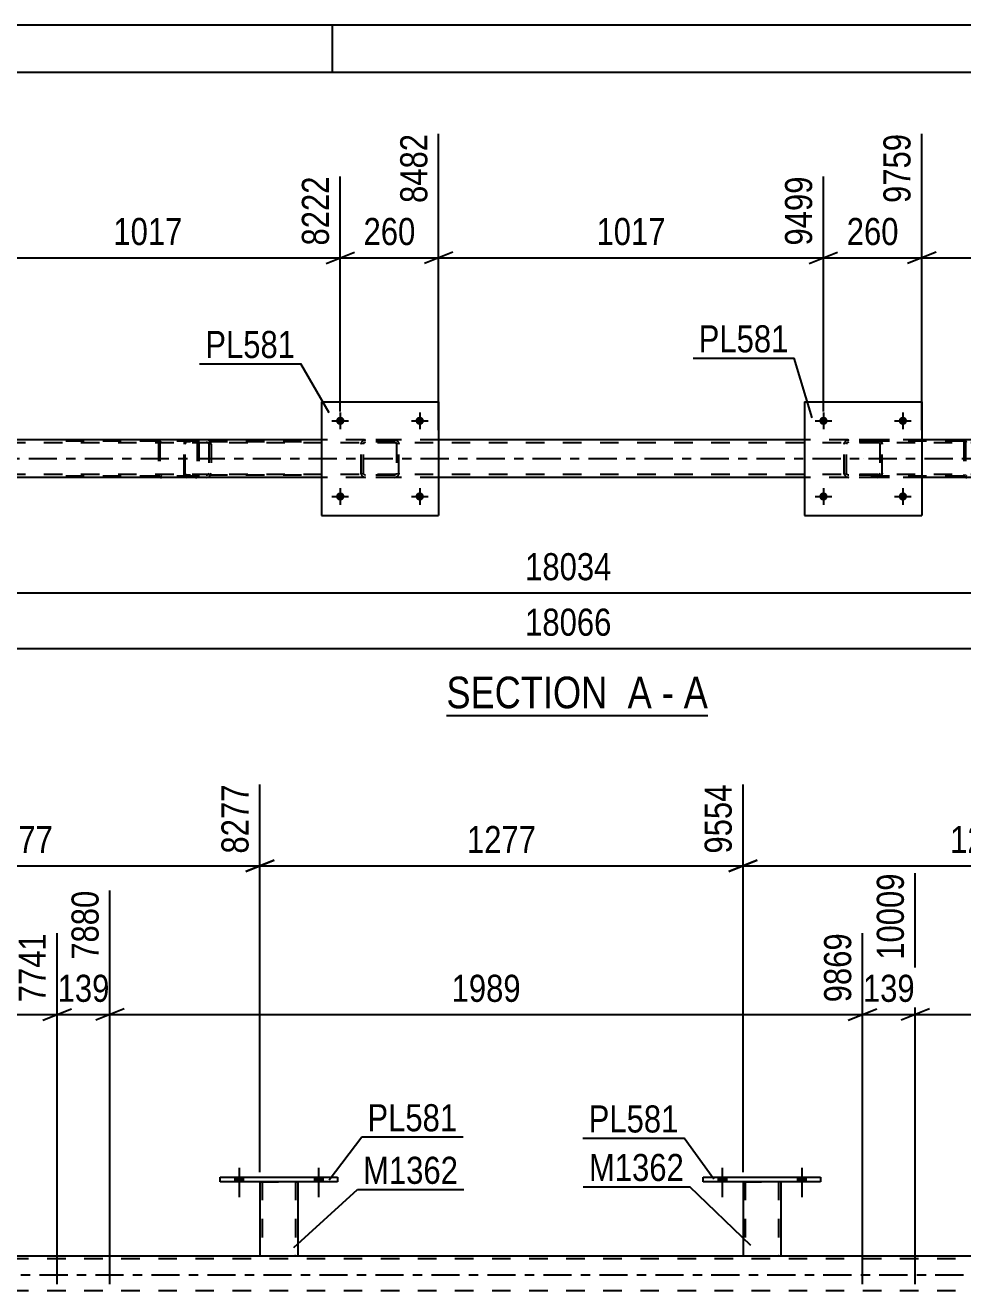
# Model space of a CAD drawing. Header units: millimetres. Extents: x 0 to 841, y 0 to 594.
# Drawn here: x 388.5 to 487.6, y 460.2 to 594 of the extents above; entities that cross this region are included whole.
import ezdxf

# ---------------------------------------------------------------- set-up
doc = ezdxf.new("R2010")
doc.units = ezdxf.units.MM
doc.linetypes.add('DXK_LINE_DOT2', pattern=[3.9198, 1.9599, -1.9599])
doc.linetypes.add('DXK_LINE_DOT3', pattern=[5.9187, 2.979, -0.9799, 0.9799, -0.9799])
doc.styles.add('Arial Narrow', font='ARIALN.TTF', dxfattribs={"height": 0.2})

# ---------------------------------------------------------------- blocks, each defined once
blk = doc.blocks.new('Unknown-318885327-1133')
at = {"color": 5, "linetype": 'Continuous'}
for p, q in [((841, 594), (0, 594)), ((421, 589), (421, 594)), ((836, 589), (5, 589))]:
    blk.add_line(p, q, dxfattribs=at)
blk = doc.blocks.new('Unknown-318885327-11 - 2884')
at = {"color": 6, "linetype": 'Continuous'}
blk.add_line((433.04, 521.02), (460.69, 521.02), dxfattribs=at)
at = {"color": 0, "linetype": 'Continuous'}
for points in [[(451.15, 521.77), (451.15, 525.27), (433.04, 525.27), (433.04, 521.77)], [(454.76, 521.77), (454.76, 525.27), (452.2, 525.27), (452.2, 521.77)], [(457.08, 521.77), (457.08, 525.27), (455.81, 525.27), (455.81, 521.77)], [(460.69, 521.77), (460.69, 525.27), (458.13, 525.27), (458.13, 521.77)]]:
    blk.add_wipeout(points, dxfattribs=at)
at = {"color": 7, "linetype": 'Continuous', "style": 'Arial Narrow'}
for s, p in [('SECTION ', (433.04, 521.77)), ('A', (452.2, 521.77)), ('A', (458.13, 521.77)), ('-', (455.81, 521.77))]:
    blk.add_text(s, height=3.34, dxfattribs=at).set_placement(p)
blk = doc.blocks.new('Bolt-318885327-2892 - 2884')
at = {"linetype": 'Continuous'}
for points in [[(422.26, 544.17, -1), (421.38, 544.17, -1)], [(430.66, 544.17, -1), (429.78, 544.17, -1)]]:
    blk.add_hatch(color=1, dxfattribs=at).paths.add_polyline_path(points)
at = {"color": 1, "linetype": 'Continuous'}
for p, q in [((421.82, 545.05), (421.82, 543.29)), ((430.22, 545.05), (430.22, 543.29)), ((420.94, 544.17), (422.7, 544.17)), ((429.34, 544.17), (431.1, 544.17))]:
    blk.add_line(p, q, dxfattribs=at)
blk = doc.blocks.new('Bolt-318885327-2893 - 2884')
at = {"linetype": 'Continuous'}
for points in [[(422.26, 552.17, -1), (421.38, 552.17, -1)], [(430.66, 552.17, -1), (429.78, 552.17, -1)]]:
    blk.add_hatch(color=1, dxfattribs=at).paths.add_polyline_path(points)
at = {"color": 1, "linetype": 'Continuous'}
for p, q in [((421.82, 553.05), (421.82, 551.29)), ((430.22, 553.05), (430.22, 551.29)), ((420.94, 552.17), (422.7, 552.17)), ((429.34, 552.17), (431.1, 552.17))]:
    blk.add_line(p, q, dxfattribs=at)
blk = doc.blocks.new('Bolt-318885327-2894 - 2884')
at = {"linetype": 'Continuous'}
for points in [[(473.34, 544.17, -1), (472.46, 544.17, -1)], [(481.74, 544.17, -1), (480.86, 544.17, -1)]]:
    blk.add_hatch(color=1, dxfattribs=at).paths.add_polyline_path(points)
at = {"color": 1, "linetype": 'Continuous'}
for p, q in [((472.9, 545.05), (472.9, 543.29)), ((481.3, 545.05), (481.3, 543.29)), ((472.02, 544.17), (473.78, 544.17)), ((480.42, 544.17), (482.18, 544.17))]:
    blk.add_line(p, q, dxfattribs=at)
blk = doc.blocks.new('Bolt-318885327-2895 - 2884')
at = {"linetype": 'Continuous'}
for points in [[(473.34, 552.17, -1), (472.46, 552.17, -1)], [(481.74, 552.17, -1), (480.86, 552.17, -1)]]:
    blk.add_hatch(color=1, dxfattribs=at).paths.add_polyline_path(points)
at = {"color": 1, "linetype": 'Continuous'}
for p, q in [((472.9, 553.05), (472.9, 551.29)), ((481.3, 553.05), (481.3, 551.29)), ((472.02, 552.17), (473.78, 552.17)), ((480.42, 552.17), (482.18, 552.17))]:
    blk.add_line(p, q, dxfattribs=at)
blk = doc.blocks.new('Part-318885327-2921 - 2884')
at = {"color": 7, "linetype": 'DXK_LINE_DOT2'}
for p, q in [((424.32, 550.13), (424.5, 550.17)), ((424.5, 550.17), (424.32, 550.13)), ((427.54, 550.17), (424.5, 550.17)), ((427.54, 550.17), (427.73, 550.13)), ((427.73, 550.13), (427.54, 550.17)), ((424.02, 549.69), (424.06, 549.87)), ((424.06, 549.87), (424.02, 549.69)), ((424.02, 546.65), (424.02, 549.69)), ((424.26, 549.69), (424.28, 549.78)), ((424.26, 546.65), (424.26, 549.69)), ((424.28, 549.78), (424.33, 549.86)), ((424.33, 549.86), (424.41, 549.91)), ((424.41, 549.91), (424.5, 549.93)), ((427.54, 549.93), (424.5, 549.93)), ((427.54, 549.93), (427.63, 549.91)), ((427.63, 549.91), (427.71, 549.86)), ((427.71, 549.86), (427.76, 549.78)), ((427.76, 549.78), (427.78, 549.69)), ((427.78, 549.69), (427.78, 546.65)), ((427.99, 549.87), (428.02, 549.69)), ((428.02, 549.69), (427.99, 549.87)), ((428.02, 546.65), (428.02, 549.69)), ((424.06, 546.46), (424.02, 546.65)), ((424.02, 546.65), (424.06, 546.46)), ((424.28, 546.55), (424.26, 546.65)), ((424.33, 546.48), (424.28, 546.55)), ((424.5, 546.17), (424.32, 546.2)), ((424.32, 546.2), (424.5, 546.17)), ((424.41, 546.42), (424.33, 546.48)), ((424.5, 546.41), (424.41, 546.42)), ((427.54, 546.41), (424.5, 546.41)), ((427.54, 546.17), (424.5, 546.17)), ((427.63, 546.42), (427.54, 546.41)), ((427.73, 546.2), (427.54, 546.17)), ((427.54, 546.17), (427.73, 546.2)), ((427.71, 546.48), (427.63, 546.42)), ((427.76, 546.55), (427.71, 546.48)), ((427.78, 546.65), (427.76, 546.55)), ((428.02, 546.65), (427.99, 546.46)), ((427.99, 546.46), (428.02, 546.65))]:
    blk.add_line(p, q, dxfattribs=at)
at = {"color": 7, "linetype": 'DXK_LINE_DOT3'}
blk.add_line((426.02, 548.17), (426.02, 548.17), dxfattribs=at)
at = {"color": 7, "linetype": 'DXK_LINE_DOT2'}
for centre, start, end in [((424.5, 549.69), 112.5, 157.5), ((424.5, 549.69), 112.5, 157.5), ((427.54, 549.69), 22.5, 67.5), ((427.54, 549.69), 22.5, 67.5), ((424.5, 546.65), 202.5, 247.5), ((424.5, 546.65), 202.5, 247.5), ((427.54, 546.65), 292.5, 337.5), ((427.54, 546.65), 292.5, 337.5)]:
    blk.add_arc(centre, 0.48, start, end, dxfattribs=at)
blk = doc.blocks.new('Part-318885327-2926 - 2884')
at = {"color": 2, "linetype": 'Continuous'}
for p, q in [((419.82, 554.17), (419.82, 542.17)), ((419.82, 554.17), (432.22, 554.17)), ((432.22, 554.17), (432.22, 542.17)), ((419.82, 542.17), (432.22, 542.17))]:
    blk.add_line(p, q, dxfattribs=at)
blk = doc.blocks.new('Part-318885327-2927 - 2884')
at = {"color": 7, "linetype": 'DXK_LINE_DOT2'}
for p, q in [((475.4, 550.13), (475.58, 550.17)), ((475.58, 550.17), (475.4, 550.13)), ((478.62, 550.17), (475.58, 550.17)), ((478.62, 550.17), (478.81, 550.13)), ((478.81, 550.13), (478.62, 550.17)), ((475.1, 549.69), (475.14, 549.87)), ((475.14, 549.87), (475.1, 549.69)), ((475.1, 546.65), (475.1, 549.69)), ((475.34, 549.69), (475.36, 549.78)), ((475.34, 546.65), (475.34, 549.69)), ((475.36, 549.78), (475.41, 549.86)), ((475.41, 549.86), (475.49, 549.91)), ((475.49, 549.91), (475.58, 549.93)), ((478.62, 549.93), (475.58, 549.93)), ((478.62, 549.93), (478.71, 549.91)), ((478.71, 549.91), (478.79, 549.86)), ((478.79, 549.86), (478.84, 549.78)), ((478.84, 549.78), (478.86, 549.69)), ((478.86, 549.69), (478.86, 546.65)), ((479.07, 549.87), (479.1, 549.69)), ((479.1, 549.69), (479.07, 549.87)), ((479.1, 546.65), (479.1, 549.69)), ((475.14, 546.46), (475.1, 546.65)), ((475.1, 546.65), (475.14, 546.46)), ((475.36, 546.55), (475.34, 546.65)), ((475.41, 546.48), (475.36, 546.55)), ((475.58, 546.17), (475.4, 546.2)), ((475.4, 546.2), (475.58, 546.17)), ((475.49, 546.42), (475.41, 546.48)), ((475.58, 546.41), (475.49, 546.42)), ((478.62, 546.41), (475.58, 546.41)), ((478.62, 546.17), (475.58, 546.17)), ((478.71, 546.42), (478.62, 546.41)), ((478.81, 546.2), (478.62, 546.17)), ((478.62, 546.17), (478.81, 546.2)), ((478.79, 546.48), (478.71, 546.42)), ((478.84, 546.55), (478.79, 546.48)), ((478.86, 546.65), (478.84, 546.55)), ((479.1, 546.65), (479.07, 546.46)), ((479.07, 546.46), (479.1, 546.65))]:
    blk.add_line(p, q, dxfattribs=at)
at = {"color": 7, "linetype": 'DXK_LINE_DOT3'}
blk.add_line((477.1, 548.17), (477.1, 548.17), dxfattribs=at)
at = {"color": 7, "linetype": 'DXK_LINE_DOT2'}
for centre, start, end in [((475.58, 549.69), 112.5, 157.5), ((475.58, 549.69), 112.5, 157.5), ((478.62, 549.69), 22.5, 67.5), ((478.62, 549.69), 22.5, 67.5), ((475.58, 546.65), 202.5, 247.5), ((475.58, 546.65), 202.5, 247.5), ((478.62, 546.65), 292.5, 337.5), ((478.62, 546.65), 292.5, 337.5)]:
    blk.add_arc(centre, 0.48, start, end, dxfattribs=at)
blk = doc.blocks.new('Part-318885327-2932 - 2884')
at = {"color": 2, "linetype": 'Continuous'}
for p, q in [((470.9, 554.17), (470.9, 542.17)), ((470.9, 554.17), (483.3, 554.17)), ((483.3, 554.17), (483.3, 542.17)), ((470.9, 542.17), (483.3, 542.17))]:
    blk.add_line(p, q, dxfattribs=at)
blk = doc.blocks.new('Part-318885327-3006 - 2884')
at = {"color": 7, "linetype": 'DXK_LINE_DOT2'}
for p, q in [((406.51, 550.17), (391.18, 550.17)), ((402.93, 550.17), (402.8, 550.14)), ((406.64, 550.14), (406.51, 550.17)), ((406.51, 550.01), (391.18, 550.01)), ((402.62, 549.97), (402.59, 549.85)), ((402.59, 549.85), (402.59, 546.49)), ((402.76, 549.85), (402.78, 549.91)), ((402.76, 549.85), (402.76, 546.49)), ((402.78, 549.91), (402.81, 549.96)), ((402.81, 549.96), (402.87, 549.99)), ((402.87, 549.99), (402.93, 550.01)), ((406.51, 550.01), (406.57, 549.99)), ((406.57, 549.99), (406.6, 549.98)), ((406.6, 549.98), (406.63, 549.96)), ((406.63, 549.96), (406.67, 549.91)), ((406.67, 549.91), (406.68, 549.85)), ((406.68, 549.85), (406.68, 546.49)), ((406.85, 549.85), (406.82, 549.97)), ((406.85, 549.85), (406.85, 546.49)), ((406.51, 546.33), (391.18, 546.33)), ((406.51, 546.17), (391.18, 546.17)), ((402.59, 546.49), (402.62, 546.36)), ((402.78, 546.43), (402.76, 546.49)), ((402.81, 546.37), (402.78, 546.43)), ((402.8, 546.19), (402.93, 546.17)), ((402.81, 546.37), (402.84, 546.35)), ((402.84, 546.35), (402.87, 546.34)), ((402.87, 546.34), (402.93, 546.33)), ((406.57, 546.34), (406.51, 546.33)), ((406.51, 546.17), (406.64, 546.19)), ((406.63, 546.37), (406.57, 546.34)), ((406.67, 546.43), (406.63, 546.37)), ((406.68, 546.49), (406.67, 546.43)), ((406.82, 546.36), (406.85, 546.49))]:
    blk.add_line(p, q, dxfattribs=at)
for centre, start, end in [((402.92, 549.83), 110.7583, 155.68), ((406.52, 549.83), 24.32, 69.2417), ((402.92, 546.5), 204.32, 249.2417), ((406.52, 546.5), 290.7583, 335.68)]:
    blk.add_arc(centre, 0.331, start, end, dxfattribs=at)
blk = doc.blocks.new('Part-318885327-3007 - 2884')
at = {"color": 7, "linetype": 'DXK_LINE_DOT2'}
for p, q in [((491.64, 550.17), (476.31, 550.17)), ((488.07, 550.17), (487.94, 550.14)), ((491.77, 550.14), (491.64, 550.17)), ((491.64, 550.01), (476.31, 550.01)), ((487.75, 549.97), (487.73, 549.85)), ((487.73, 549.85), (487.73, 546.49)), ((487.9, 549.85), (487.91, 549.91)), ((487.9, 549.85), (487.9, 546.49)), ((487.91, 549.91), (487.95, 549.96)), ((487.95, 549.96), (488, 549.99)), ((488, 549.99), (488.07, 550.01)), ((491.64, 550.01), (491.71, 549.99)), ((491.71, 549.99), (491.73, 549.98)), ((491.73, 549.98), (491.76, 549.96)), ((491.76, 549.96), (491.8, 549.91)), ((491.8, 549.91), (491.81, 549.85)), ((491.81, 549.85), (491.81, 546.49)), ((491.98, 549.85), (491.96, 549.97)), ((491.98, 549.85), (491.98, 546.49)), ((491.64, 546.33), (476.31, 546.33)), ((491.64, 546.17), (476.31, 546.17)), ((487.73, 546.49), (487.75, 546.36)), ((487.91, 546.43), (487.9, 546.49)), ((487.95, 546.37), (487.91, 546.43)), ((487.94, 546.19), (488.07, 546.17)), ((487.95, 546.37), (487.98, 546.35)), ((487.98, 546.35), (488, 546.34)), ((488, 546.34), (488.07, 546.33)), ((491.71, 546.34), (491.64, 546.33)), ((491.64, 546.17), (491.77, 546.19)), ((491.76, 546.37), (491.71, 546.34)), ((491.8, 546.43), (491.76, 546.37)), ((491.81, 546.49), (491.8, 546.43)), ((491.96, 546.36), (491.98, 546.49))]:
    blk.add_line(p, q, dxfattribs=at)
for centre, start, end in [((488.05, 549.83), 110.7583, 155.68), ((491.66, 549.83), 24.32, 69.2417), ((488.05, 546.5), 204.32, 249.2417), ((491.66, 546.5), 290.7583, 335.68)]:
    blk.add_arc(centre, 0.331, start, end, dxfattribs=at)
blk = doc.blocks.new('Part-318885327-3046 - 2884')
at = {"color": 7, "linetype": 'DXK_LINE_DOT2'}
for p, q in [((405.47, 550.13), (405.38, 550.03)), ((405.57, 550.17), (405.47, 550.13)), ((417.73, 550.17), (405.57, 550.17)), ((406.85, 549.93), (406.85, 550.17)), ((407.86, 550.13), (407.66, 550.17)), ((405.32, 549.87), (405.3, 549.69)), ((405.3, 546.65), (405.3, 549.69)), ((405.38, 550.03), (405.32, 549.87)), ((405.44, 549.69), (405.45, 549.78)), ((405.44, 546.65), (405.44, 549.69)), ((405.45, 549.78), (405.48, 549.86)), ((405.48, 549.86), (405.52, 549.91)), ((405.52, 549.91), (405.57, 549.93)), ((417.73, 549.93), (405.57, 549.93)), ((407.66, 549.93), (407.76, 549.91)), ((407.76, 549.91), (407.84, 549.86)), ((407.84, 549.86), (407.9, 549.78)), ((407.9, 549.78), (407.92, 549.69)), ((407.92, 549.69), (407.92, 546.65)), ((408.15, 549.77), (408.13, 549.87)), ((408.17, 549.69), (408.15, 549.77)), ((408.17, 549.69), (408.17, 546.65)), ((405.32, 546.46), (405.3, 546.65)), ((405.37, 546.34), (405.32, 546.46)), ((405.38, 546.31), (405.37, 546.34)), ((405.38, 546.31), (405.47, 546.2)), ((405.45, 546.55), (405.44, 546.65)), ((405.48, 546.48), (405.45, 546.55)), ((405.47, 546.2), (405.57, 546.17)), ((405.52, 546.42), (405.48, 546.48)), ((405.57, 546.41), (405.52, 546.42)), ((417.73, 546.41), (405.57, 546.41)), ((417.73, 546.17), (405.57, 546.17)), ((406.85, 546.17), (406.85, 546.41)), ((407.76, 546.42), (407.66, 546.41)), ((407.66, 546.17), (407.86, 546.2)), ((407.84, 546.48), (407.76, 546.42)), ((407.9, 546.55), (407.84, 546.48)), ((407.92, 546.65), (407.9, 546.55)), ((408.13, 546.46), (408.15, 546.56)), ((408.15, 546.56), (408.17, 546.65))]:
    blk.add_line(p, q, dxfattribs=at)
for centre, start, end in [((407.68, 549.67), 23.8494, 68.8059), ((407.68, 546.66), 291.1941, 336.1506)]:
    blk.add_arc(centre, 0.492, start, end, dxfattribs=at)
blk = doc.blocks.new('Part-318885327-3094 - 2884')
at = {"color": 2, "linetype": 'Continuous'}
for p, q in [((419.82, 550.17), (381.14, 550.17)), ((470.9, 550.17), (432.22, 550.17)), ((521.98, 550.17), (483.3, 550.17)), ((419.82, 546.17), (381.14, 546.17)), ((470.9, 546.17), (432.22, 546.17)), ((521.98, 546.17), (483.3, 546.17))]:
    blk.add_line(p, q, dxfattribs=at)
at = {"color": 7, "linetype": 'DXK_LINE_DOT2'}
for p, q in [((432.22, 550.17), (419.82, 550.17)), ((483.3, 550.17), (470.9, 550.17)), ((756.99, 549.85), (92.95, 549.85)), ((756.99, 546.49), (92.95, 546.49)), ((432.22, 546.17), (419.82, 546.17)), ((483.3, 546.17), (470.9, 546.17))]:
    blk.add_line(p, q, dxfattribs=at)
at = {"color": 7, "linetype": 'DXK_LINE_DOT3'}
blk.add_line((92.95, 548.17), (756.99, 548.17), dxfattribs=at)
blk = doc.blocks.new('Part-318885327-3912 - 3886')
at = {"color": 2, "linetype": 'Continuous'}
blk.add_line((82.25, 463.85), (788.69, 463.85), dxfattribs=at)
at = {"color": 7, "linetype": 'DXK_LINE_DOT2'}
for p, q in [((788.69, 463.53), (82.25, 463.53)), ((788.69, 460.17), (82.25, 460.17))]:
    blk.add_line(p, q, dxfattribs=at)
at = {"color": 7, "linetype": 'DXK_LINE_DOT3'}
blk.add_line((82.25, 461.85), (788.69, 461.85), dxfattribs=at)
blk = doc.blocks.new('Bolt-318885327-4124 - 3886')
at = {"linetype": 'Continuous'}
for points in [[(410.68, 471.69), (411.56, 471.69), (411.56, 472.17), (410.68, 472.17)], [(419.08, 471.69), (419.96, 471.69), (419.96, 472.17), (419.08, 472.17)]]:
    blk.add_hatch(color=1, dxfattribs=at).paths.add_polyline_path(points)
at = {"color": 1, "linetype": 'Continuous'}
for p, q in [((411.12, 473.17), (411.12, 470.05)), ((419.52, 473.17), (419.52, 470.05)), ((410.68, 472.17), (410.68, 471.69)), ((411.56, 472.17), (411.56, 471.69)), ((419.08, 472.17), (419.08, 471.69)), ((419.96, 472.17), (419.96, 471.69))]:
    blk.add_line(p, q, dxfattribs=at)
blk = doc.blocks.new('Part-318885327-4180 - 3886')
at = {"color": 2, "linetype": 'Continuous'}
for p, q in [((460.2, 472.17), (472.6, 472.17)), ((460.2, 471.69), (460.2, 472.17)), ((472.6, 471.69), (460.2, 471.69)), ((472.6, 472.17), (472.6, 471.69))]:
    blk.add_line(p, q, dxfattribs=at)
blk = doc.blocks.new('Part-318885327-4185 - 3886')
at = {"color": 2, "linetype": 'Continuous'}
for p, q in [((464.4, 471.69), (464.4, 463.85)), ((468.4, 471.69), (468.4, 463.85)), ((464.4, 463.85), (468.4, 463.85))]:
    blk.add_line(p, q, dxfattribs=at)
at = {"color": 7, "linetype": 'DXK_LINE_DOT2'}
for p, q in [((464.4, 471.69), (468.4, 471.69)), ((464.4, 471.69), (464.4, 471.69)), ((464.4, 471.69), (464.4, 471.69)), ((464.64, 471.69), (464.64, 463.85)), ((468.16, 471.69), (468.16, 463.85)), ((468.4, 471.69), (468.4, 471.69)), ((468.4, 471.69), (468.4, 471.69)), ((468.14, 463.85), (468.11, 463.85)), ((468.11, 463.85), (468.14, 463.85)), ((468.16, 463.85), (468.14, 463.85)), ((468.14, 463.85), (468.16, 463.85))]:
    blk.add_line(p, q, dxfattribs=at)
blk = doc.blocks.new('Bolt-318885327-4187 - 3886')
at = {"linetype": 'Continuous'}
for points in [[(410.68, 471.69), (411.56, 471.69), (411.56, 472.17), (410.68, 472.17)], [(419.08, 471.69), (419.96, 471.69), (419.96, 472.17), (419.08, 472.17)]]:
    blk.add_hatch(color=1, dxfattribs=at).paths.add_polyline_path(points)
at = {"color": 1, "linetype": 'Continuous'}
for p, q in [((411.12, 473.17), (411.12, 470.05)), ((419.52, 473.17), (419.52, 470.05)), ((410.68, 472.17), (410.68, 471.69)), ((411.56, 472.17), (411.56, 471.69)), ((419.08, 472.17), (419.08, 471.69)), ((419.96, 472.17), (419.96, 471.69))]:
    blk.add_line(p, q, dxfattribs=at)
blk = doc.blocks.new('Part-318885327-4299 - 3886')
at = {"color": 2, "linetype": 'Continuous'}
for p, q in [((413.32, 471.69), (413.32, 463.85)), ((417.32, 471.69), (417.32, 463.85)), ((413.32, 463.85), (417.32, 463.85))]:
    blk.add_line(p, q, dxfattribs=at)
at = {"color": 7, "linetype": 'DXK_LINE_DOT2'}
for p, q in [((413.32, 471.69), (417.32, 471.69)), ((413.32, 471.69), (413.32, 471.69)), ((413.32, 471.69), (413.32, 471.69)), ((413.56, 471.69), (413.56, 463.85)), ((417.08, 471.69), (417.08, 463.85)), ((417.32, 471.69), (417.32, 471.69)), ((417.32, 471.69), (417.32, 471.69)), ((417.06, 463.85), (417.03, 463.85)), ((417.03, 463.85), (417.06, 463.85)), ((417.08, 463.85), (417.06, 463.85)), ((417.06, 463.85), (417.08, 463.85))]:
    blk.add_line(p, q, dxfattribs=at)
blk = doc.blocks.new('Bolt-318885327-4312 - 3886')
at = {"linetype": 'Continuous'}
for points in [[(461.76, 471.69), (462.64, 471.69), (462.64, 472.17), (461.76, 472.17)], [(470.16, 471.69), (471.04, 471.69), (471.04, 472.17), (470.16, 472.17)]]:
    blk.add_hatch(color=1, dxfattribs=at).paths.add_polyline_path(points)
at = {"color": 1, "linetype": 'Continuous'}
for p, q in [((462.2, 473.17), (462.2, 470.05)), ((470.6, 473.17), (470.6, 470.05)), ((461.76, 472.17), (461.76, 471.69)), ((462.64, 472.17), (462.64, 471.69)), ((470.16, 472.17), (470.16, 471.69)), ((471.04, 472.17), (471.04, 471.69))]:
    blk.add_line(p, q, dxfattribs=at)
blk = doc.blocks.new('Bolt-318885327-4313 - 3886')
at = {"linetype": 'Continuous'}
for points in [[(461.76, 471.69), (462.64, 471.69), (462.64, 472.17), (461.76, 472.17)], [(470.16, 471.69), (471.04, 471.69), (471.04, 472.17), (470.16, 472.17)]]:
    blk.add_hatch(color=1, dxfattribs=at).paths.add_polyline_path(points)
at = {"color": 1, "linetype": 'Continuous'}
for p, q in [((462.2, 473.17), (462.2, 470.05)), ((470.6, 473.17), (470.6, 470.05)), ((461.76, 472.17), (461.76, 471.69)), ((462.64, 472.17), (462.64, 471.69)), ((470.16, 472.17), (470.16, 471.69)), ((471.04, 472.17), (471.04, 471.69))]:
    blk.add_line(p, q, dxfattribs=at)
blk = doc.blocks.new('Part-318885327-4320 - 3886')
at = {"color": 2, "linetype": 'Continuous'}
for p, q in [((409.12, 472.17), (421.52, 472.17)), ((409.12, 471.69), (409.12, 472.17)), ((421.52, 471.69), (409.12, 471.69)), ((421.52, 472.17), (421.52, 471.69))]:
    blk.add_line(p, q, dxfattribs=at)
blk = doc.blocks.new('StraightDimension-318885327-8474 - 2884')
at = {"color": 7, "linetype": 'Continuous'}
for p, q in [((381.14, 551.17), (381.14, 582.52)), ((421.82, 553.17), (421.82, 578.02)), ((382.64, 570.01), (379.64, 568.81)), ((381.14, 569.41), (421.82, 569.41)), ((420.32, 568.81), (423.32, 570.01))]:
    blk.add_line(p, q, dxfattribs=at)
at = {"color": 0}
blk.add_wipeout([(405.74, 570.16), (405.74, 574.36), (397.23, 574.36), (397.23, 570.16)], dxfattribs=at)
at = {"color": 3, "style": 'Arial Narrow'}
blk.add_text('1017', height=2.863, dxfattribs=at).set_placement((397.83, 570.76))
at = {"color": 0, "linetype": 'Continuous'}
blk.add_wipeout([(421.22, 578.62), (417.02, 578.62), (417.02, 570.11), (421.22, 570.11)], dxfattribs=at)
at = {"color": 3, "linetype": 'Continuous', "style": 'Arial Narrow'}
blk.add_text('8222', height=2.863, rotation=90.0002, dxfattribs=at).set_placement((420.62, 570.71))
blk = doc.blocks.new('StraightDimension-318885327-3131 - 2884')
at = {"color": 7, "linetype": 'Continuous'}
blk.add_line((92.31, 528.09), (799.55, 528.09), dxfattribs=at)
at = {"color": 0}
blk.add_wipeout([(451.1, 528.84), (451.1, 533.04), (440.76, 533.04), (440.76, 528.84)], dxfattribs=at)
at = {"color": 3, "style": 'Arial Narrow'}
blk.add_text('18066', height=2.863, dxfattribs=at).set_placement((441.36, 529.44))
blk = doc.blocks.new('StraightDimension-318885327-3715 - 2884')
at = {"color": 7, "linetype": 'Continuous'}
blk.add_line((92.95, 533.96), (798.91, 533.96), dxfattribs=at)
at = {"color": 0}
blk.add_wipeout([(451.1, 534.71), (451.1, 538.91), (440.76, 538.91), (440.76, 534.71)], dxfattribs=at)
at = {"color": 3, "style": 'Arial Narrow'}
blk.add_text('18034', height=2.863, dxfattribs=at).set_placement((441.36, 535.31))
blk = doc.blocks.new('StraightDimension-318885327-8470 - 2884')
at = {"color": 7, "linetype": 'Continuous'}
for p, q in [((483.3, 551.17), (483.3, 582.52)), ((523.98, 553.17), (523.98, 579.85)), ((484.8, 570.01), (481.8, 568.81)), ((483.3, 569.41), (523.98, 569.41)), ((522.48, 568.81), (525.48, 570.01))]:
    blk.add_line(p, q, dxfattribs=at)
at = {"color": 0}
blk.add_wipeout([(507.9, 570.16), (507.9, 574.36), (499.39, 574.36), (499.39, 570.16)], dxfattribs=at)
at = {"color": 3, "style": 'Arial Narrow'}
blk.add_text('1017', height=2.863, dxfattribs=at).set_placement((499.99, 570.76))
at = {"color": 0, "linetype": 'Continuous'}
blk.add_wipeout([(523.38, 580.45), (519.18, 580.45), (519.18, 570.11), (523.38, 570.11)], dxfattribs=at)
at = {"color": 3, "linetype": 'Continuous', "style": 'Arial Narrow'}
blk.add_text('10776', height=2.863, rotation=90.0002, dxfattribs=at).set_placement((522.78, 570.71))
blk = doc.blocks.new('StraightDimension-318885327-8471 - 2884')
at = {"color": 7, "linetype": 'Continuous'}
for p, q in [((483.3, 551.17), (483.3, 582.52)), ((472.9, 553.17), (472.9, 578.02)), ((471.4, 568.81), (474.4, 570.01)), ((472.9, 569.41), (483.3, 569.41)), ((484.8, 570.01), (481.8, 568.81))]:
    blk.add_line(p, q, dxfattribs=at)
at = {"color": 0}
blk.add_wipeout([(481.44, 570.16), (481.44, 574.36), (474.76, 574.36), (474.76, 570.16)], dxfattribs=at)
at = {"color": 3, "style": 'Arial Narrow'}
blk.add_text('260', height=2.863, dxfattribs=at).set_placement((475.36, 570.76))
at = {"color": 0, "linetype": 'Continuous'}
blk.add_wipeout([(482.7, 583.12), (478.5, 583.12), (478.5, 574.61), (482.7, 574.61)], dxfattribs=at)
at = {"color": 3, "linetype": 'Continuous', "style": 'Arial Narrow'}
blk.add_text('9759', height=2.863, rotation=90.0002, dxfattribs=at).set_placement((482.1, 575.21))
blk = doc.blocks.new('StraightDimension-318885327-8472 - 2884')
at = {"color": 7, "linetype": 'Continuous'}
for p, q in [((432.22, 551.17), (432.22, 582.52)), ((472.9, 553.17), (472.9, 578.02)), ((433.72, 570.01), (430.72, 568.81)), ((432.22, 569.41), (472.9, 569.41)), ((471.4, 568.81), (474.4, 570.01))]:
    blk.add_line(p, q, dxfattribs=at)
at = {"color": 0}
blk.add_wipeout([(456.82, 570.16), (456.82, 574.36), (448.31, 574.36), (448.31, 570.16)], dxfattribs=at)
at = {"color": 3, "style": 'Arial Narrow'}
blk.add_text('1017', height=2.863, dxfattribs=at).set_placement((448.91, 570.76))
at = {"color": 0, "linetype": 'Continuous'}
blk.add_wipeout([(472.3, 578.62), (468.1, 578.62), (468.1, 570.11), (472.3, 570.11)], dxfattribs=at)
at = {"color": 3, "linetype": 'Continuous', "style": 'Arial Narrow'}
blk.add_text('9499', height=2.863, rotation=90.0002, dxfattribs=at).set_placement((471.7, 570.71))
blk = doc.blocks.new('StraightDimension-318885327-8473 - 2884')
at = {"color": 7, "linetype": 'Continuous'}
for p, q in [((432.22, 551.17), (432.22, 582.52)), ((421.82, 553.17), (421.82, 578.02)), ((420.32, 568.81), (423.32, 570.01)), ((421.82, 569.41), (432.22, 569.41)), ((433.72, 570.01), (430.72, 568.81))]:
    blk.add_line(p, q, dxfattribs=at)
at = {"color": 0}
blk.add_wipeout([(430.36, 570.16), (430.36, 574.36), (423.68, 574.36), (423.68, 570.16)], dxfattribs=at)
at = {"color": 3, "style": 'Arial Narrow'}
blk.add_text('260', height=2.863, dxfattribs=at).set_placement((424.28, 570.76))
at = {"color": 0, "linetype": 'Continuous'}
blk.add_wipeout([(431.62, 583.12), (427.42, 583.12), (427.42, 574.61), (431.62, 574.61)], dxfattribs=at)
at = {"color": 3, "linetype": 'Continuous', "style": 'Arial Narrow'}
blk.add_text('8482', height=2.863, rotation=90.0002, dxfattribs=at).set_placement((431.02, 575.21))
blk = doc.blocks.new('StraightDimension-318885327-5247 - 3886')
at = {"color": 7, "linetype": 'Continuous'}
for p, q in [((482.6, 460.85), (482.6, 504.31)), ((562.16, 460.85), (562.16, 499.81)), ((484.1, 489.97), (481.1, 488.77)), ((560.66, 488.77), (563.66, 489.97)), ((482.6, 489.37), (562.16, 489.37))]:
    blk.add_line(p, q, dxfattribs=at)
at = {"color": 0}
blk.add_wipeout([(526.64, 490.12), (526.64, 494.32), (518.12, 494.32), (518.12, 490.12)], dxfattribs=at)
at = {"color": 3, "style": 'Arial Narrow'}
blk.add_text('1989', height=2.863, dxfattribs=at).set_placement((518.72, 490.72))
at = {"color": 0, "linetype": 'Continuous'}
blk.add_wipeout([(561.56, 500.41), (557.36, 500.41), (557.36, 490.07), (561.56, 490.07)], dxfattribs=at)
at = {"color": 3, "linetype": 'Continuous', "style": 'Arial Narrow'}
blk.add_text('11998', height=2.863, rotation=90.0002, dxfattribs=at).set_placement((560.96, 490.67))
blk = doc.blocks.new('StraightDimension-318885327-5271 - 3886')
at = {"color": 7, "linetype": 'Continuous'}
for p, q in [((482.6, 460.85), (482.6, 504.31)), ((477.03, 460.85), (477.03, 497.98)), ((475.53, 488.77), (478.53, 489.97)), ((484.1, 489.97), (481.1, 488.77)), ((477.03, 489.37), (482.6, 489.37))]:
    blk.add_line(p, q, dxfattribs=at)
at = {"color": 0}
blk.add_wipeout([(483.16, 490.12), (483.16, 494.32), (476.47, 494.32), (476.47, 490.12)], dxfattribs=at)
at = {"color": 3, "style": 'Arial Narrow'}
blk.add_text('139', height=2.863, dxfattribs=at).set_placement((477.07, 490.72))
at = {"color": 0, "linetype": 'Continuous'}
blk.add_wipeout([(482, 504.91), (477.8, 504.91), (477.8, 494.57), (482, 494.57)], dxfattribs=at)
at = {"color": 3, "linetype": 'Continuous', "style": 'Arial Narrow'}
blk.add_text('10009', height=2.863, rotation=90.0002, dxfattribs=at).set_placement((481.4, 495.17))
blk = doc.blocks.new('StraightDimension-318885327-5319 - 3886')
at = {"color": 7, "linetype": 'Continuous'}
for p, q in [((397.47, 460.85), (397.47, 502.48)), ((391.89, 460.85), (391.89, 497.98)), ((390.39, 488.77), (393.39, 489.97)), ((398.97, 489.97), (395.97, 488.77)), ((391.89, 489.37), (397.47, 489.37))]:
    blk.add_line(p, q, dxfattribs=at)
at = {"color": 0}
blk.add_wipeout([(398.02, 490.12), (398.02, 494.32), (391.34, 494.32), (391.34, 490.12)], dxfattribs=at)
at = {"color": 3, "style": 'Arial Narrow'}
blk.add_text('139', height=2.863, dxfattribs=at).set_placement((391.94, 490.72))
at = {"color": 0, "linetype": 'Continuous'}
blk.add_wipeout([(396.87, 503.08), (392.67, 503.08), (392.67, 494.57), (396.87, 494.57)], dxfattribs=at)
at = {"color": 3, "linetype": 'Continuous', "style": 'Arial Narrow'}
blk.add_text('7880', height=2.863, rotation=90.0002, dxfattribs=at).set_placement((396.27, 495.17))
blk = doc.blocks.new('StraightDimension-318885327-4439 - 3886')
at = {"color": 7, "linetype": 'Continuous'}
for p, q in [((515.48, 472.69), (515.48, 515.54)), ((464.4, 472.69), (464.4, 513.71)), ((465.9, 505.7), (462.9, 504.5)), ((464.4, 505.1), (515.48, 505.1)), ((513.98, 504.5), (516.98, 505.7))]:
    blk.add_line(p, q, dxfattribs=at)
at = {"color": 0}
blk.add_wipeout([(494.2, 505.85), (494.2, 510.05), (485.69, 510.05), (485.69, 505.85)], dxfattribs=at)
at = {"color": 3, "style": 'Arial Narrow'}
blk.add_text('1277', height=2.863, dxfattribs=at).set_placement((486.29, 506.45))
at = {"color": 0, "linetype": 'Continuous'}
blk.add_wipeout([(514.88, 516.14), (510.68, 516.14), (510.68, 505.8), (514.88, 505.8)], dxfattribs=at)
at = {"color": 3, "linetype": 'Continuous', "style": 'Arial Narrow'}
blk.add_text('10831', height=2.863, rotation=90.0002, dxfattribs=at).set_placement((514.28, 506.4))
blk = doc.blocks.new('StraightDimension-318885327-4440 - 3886')
at = {"color": 7, "linetype": 'Continuous'}
for p, q in [((413.32, 472.69), (413.32, 513.71)), ((464.4, 472.69), (464.4, 513.71)), ((414.82, 505.7), (411.82, 504.5)), ((413.32, 505.1), (464.4, 505.1)), ((462.9, 504.5), (465.9, 505.7))]:
    blk.add_line(p, q, dxfattribs=at)
at = {"color": 0}
blk.add_wipeout([(443.12, 505.85), (443.12, 510.05), (434.61, 510.05), (434.61, 505.85)], dxfattribs=at)
at = {"color": 3, "style": 'Arial Narrow'}
blk.add_text('1277', height=2.863, dxfattribs=at).set_placement((435.21, 506.45))
at = {"color": 0, "linetype": 'Continuous'}
blk.add_wipeout([(463.8, 514.31), (459.6, 514.31), (459.6, 505.8), (463.8, 505.8)], dxfattribs=at)
at = {"color": 3, "linetype": 'Continuous', "style": 'Arial Narrow'}
blk.add_text('9554', height=2.863, rotation=90.0002, dxfattribs=at).set_placement((463.2, 506.4))
blk = doc.blocks.new('StraightDimension-318885327-4441 - 3886')
at = {"color": 7, "linetype": 'Continuous'}
for p, q in [((362.24, 472.69), (362.24, 513.71)), ((413.32, 472.69), (413.32, 513.71)), ((363.74, 505.7), (360.74, 504.5)), ((362.24, 505.1), (413.32, 505.1)), ((411.82, 504.5), (414.82, 505.7))]:
    blk.add_line(p, q, dxfattribs=at)
at = {"color": 0}
blk.add_wipeout([(392.04, 505.85), (392.04, 510.05), (383.53, 510.05), (383.53, 505.85)], dxfattribs=at)
at = {"color": 3, "style": 'Arial Narrow'}
blk.add_text('1277', height=2.863, dxfattribs=at).set_placement((384.13, 506.45))
at = {"color": 0, "linetype": 'Continuous'}
blk.add_wipeout([(412.72, 514.31), (408.52, 514.31), (408.52, 505.8), (412.72, 505.8)], dxfattribs=at)
at = {"color": 3, "linetype": 'Continuous', "style": 'Arial Narrow'}
blk.add_text('8277', height=2.863, rotation=90.0002, dxfattribs=at).set_placement((412.12, 506.4))
blk = doc.blocks.new('StraightDimension-318885327-5295 - 3886')
at = {"color": 7, "linetype": 'Continuous'}
for p, q in [((397.47, 460.85), (397.47, 502.48)), ((477.03, 460.85), (477.03, 497.98)), ((398.97, 489.97), (395.97, 488.77)), ((475.53, 488.77), (478.53, 489.97)), ((397.47, 489.37), (477.03, 489.37))]:
    blk.add_line(p, q, dxfattribs=at)
at = {"color": 0}
blk.add_wipeout([(441.5, 490.12), (441.5, 494.32), (432.99, 494.32), (432.99, 490.12)], dxfattribs=at)
at = {"color": 3, "style": 'Arial Narrow'}
blk.add_text('1989', height=2.863, dxfattribs=at).set_placement((433.59, 490.72))
at = {"color": 0, "linetype": 'Continuous'}
blk.add_wipeout([(476.43, 498.58), (472.23, 498.58), (472.23, 490.07), (476.43, 490.07)], dxfattribs=at)
at = {"color": 3, "linetype": 'Continuous', "style": 'Arial Narrow'}
blk.add_text('9869', height=2.863, rotation=90.0002, dxfattribs=at).set_placement((475.83, 490.67))
blk = doc.blocks.new('StraightDimension-318885327-5343 - 3886')
at = {"color": 7, "linetype": 'Continuous'}
for p, q in [((312.33, 460.85), (312.33, 502.48)), ((391.89, 460.85), (391.89, 497.98)), ((313.83, 489.97), (310.83, 488.77)), ((390.39, 488.77), (393.39, 489.97)), ((312.33, 489.37), (391.89, 489.37))]:
    blk.add_line(p, q, dxfattribs=at)
at = {"color": 0}
blk.add_wipeout([(356.37, 490.12), (356.37, 494.32), (347.86, 494.32), (347.86, 490.12)], dxfattribs=at)
at = {"color": 3, "style": 'Arial Narrow'}
blk.add_text('1989', height=2.863, dxfattribs=at).set_placement((348.46, 490.72))
at = {"color": 0, "linetype": 'Continuous'}
blk.add_wipeout([(391.29, 498.58), (387.09, 498.58), (387.09, 490.07), (391.29, 490.07)], dxfattribs=at)
at = {"color": 3, "linetype": 'Continuous', "style": 'Arial Narrow'}
blk.add_text('7741', height=2.863, rotation=90.0002, dxfattribs=at).set_placement((390.69, 490.67))
blk = doc.blocks.new('Mark-318885327-2922 - 2884')
at = {"color": 0}
blk.add_wipeout([(417.05, 558.81), (417.05, 561.81), (407.55, 561.81), (407.55, 558.81)], dxfattribs=at)
blk.add_wipeout([(417.05, 558.81), (417.05, 561.81), (407.55, 561.81), (407.55, 558.81)], dxfattribs=at)
at = {"color": 30, "linetype": 'Continuous'}
for p in [(406.95, 558.21), (420.65, 553.02)]:
    blk.add_line(p, (417.65, 558.21), dxfattribs=at)
at = {"color": 3, "style": 'Arial Narrow'}
blk.add_text('PL581', height=2.863, dxfattribs=at).set_placement((407.55, 558.81))
blk = doc.blocks.new('Mark-318885327-2928 - 2884')
at = {"color": 0}
blk.add_wipeout([(469.21, 559.41), (469.21, 562.41), (459.71, 562.41), (459.71, 559.41)], dxfattribs=at)
blk.add_wipeout([(469.21, 559.41), (469.21, 562.41), (459.71, 562.41), (459.71, 559.41)], dxfattribs=at)
at = {"color": 30, "linetype": 'Continuous'}
for p in [(459.11, 558.81), (471.69, 552.49)]:
    blk.add_line(p, (469.81, 558.81), dxfattribs=at)
at = {"color": 3, "style": 'Arial Narrow'}
blk.add_text('PL581', height=2.863, dxfattribs=at).set_placement((459.71, 559.41))
blk = doc.blocks.new('Mark-318885327-4316 - 3886')
at = {"color": 0}
blk.add_wipeout([(434.2, 477.03), (434.2, 480.03), (424.69, 480.03), (424.69, 477.03)], dxfattribs=at)
blk.add_wipeout([(434.2, 477.03), (434.2, 480.03), (424.69, 480.03), (424.69, 477.03)], dxfattribs=at)
at = {"color": 30, "linetype": 'Continuous'}
for p, q in [((420.64, 471.88), (424.09, 476.43)), ((424.09, 476.43), (434.8, 476.43))]:
    blk.add_line(p, q, dxfattribs=at)
at = {"color": 3, "style": 'Arial Narrow'}
blk.add_text('PL581', height=2.863, dxfattribs=at).set_placement((424.69, 477.03))
blk = doc.blocks.new('Mark-318885327-4181 - 3886')
at = {"color": 0}
blk.add_wipeout([(458.17, 471.77), (458.17, 474.77), (448.11, 474.77), (448.11, 471.77)], dxfattribs=at)
blk.add_wipeout([(458.17, 471.77), (458.17, 474.77), (448.11, 474.77), (448.11, 471.77)], dxfattribs=at)
at = {"color": 30, "linetype": 'Continuous'}
for p in [(447.51, 471.17), (465.21, 464.96)]:
    blk.add_line(p, (458.77, 471.17), dxfattribs=at)
at = {"color": 3, "style": 'Arial Narrow'}
blk.add_text('M1362', height=2.863, dxfattribs=at).set_placement((448.11, 471.77))
blk = doc.blocks.new('Mark-318885327-4176 - 3886')
at = {"color": 0}
blk.add_wipeout([(457.59, 476.9), (457.59, 479.9), (448.08, 479.9), (448.08, 476.9)], dxfattribs=at)
blk.add_wipeout([(457.59, 476.9), (457.59, 479.9), (448.08, 479.9), (448.08, 476.9)], dxfattribs=at)
at = {"color": 30, "linetype": 'Continuous'}
for p in [(447.48, 476.3), (461.32, 471.96)]:
    blk.add_line(p, (458.19, 476.3), dxfattribs=at)
at = {"color": 3, "style": 'Arial Narrow'}
blk.add_text('PL581', height=2.863, dxfattribs=at).set_placement((448.08, 476.9))
blk = doc.blocks.new('Mark-318885327-4295 - 3886')
at = {"color": 0}
blk.add_wipeout([(434.28, 471.47), (434.28, 474.47), (424.23, 474.47), (424.23, 471.47)], dxfattribs=at)
blk.add_wipeout([(434.28, 471.47), (434.28, 474.47), (424.23, 474.47), (424.23, 471.47)], dxfattribs=at)
at = {"color": 30, "linetype": 'Continuous'}
for p, q in [((416.91, 464.75), (423.63, 470.87)), ((423.63, 470.87), (434.88, 470.87))]:
    blk.add_line(p, q, dxfattribs=at)
at = {"color": 3, "style": 'Arial Narrow'}
blk.add_text('M1362', height=2.863, dxfattribs=at).set_placement((424.23, 471.47))

msp = doc.modelspace()

# ---------------------------------------------------------------- block references
for name in ['Unknown-318885327-1133', 'Part-318885327-2926 - 2884', 'Part-318885327-2932 - 2884', 'Bolt-318885327-2893 - 2884', 'Bolt-318885327-2895 - 2884', 'Part-318885327-3094 - 2884', 'Part-318885327-3006 - 2884', 'Part-318885327-3046 - 2884', 'Part-318885327-2921 - 2884', 'Part-318885327-2927 - 2884', 'Part-318885327-3007 - 2884', 'Bolt-318885327-2892 - 2884', 'Bolt-318885327-2894 - 2884', 'Bolt-318885327-4124 - 3886', 'Bolt-318885327-4187 - 3886', 'Bolt-318885327-4312 - 3886', 'Bolt-318885327-4313 - 3886', 'Part-318885327-4320 - 3886', 'Part-318885327-4299 - 3886', 'Part-318885327-4180 - 3886', 'Part-318885327-4185 - 3886', 'Part-318885327-3912 - 3886']:
    msp.add_blockref(name, (0, 0))

# ---------------------------------------------------------------- next in the draw order: block references
for name in ['StraightDimension-318885327-8474 - 2884', 'StraightDimension-318885327-8470 - 2884', 'Unknown-318885327-11 - 2884', 'StraightDimension-318885327-5247 - 3886', 'StraightDimension-318885327-5319 - 3886']:
    msp.add_blockref(name, (0, 0))

# ---------------------------------------------------------------- next in the draw order: block references
for name in ['StraightDimension-318885327-8471 - 2884', 'StraightDimension-318885327-3131 - 2884', 'StraightDimension-318885327-5271 - 3886']:
    msp.add_blockref(name, (0, 0))

# ---------------------------------------------------------------- next in the draw order: block references
for name in ['StraightDimension-318885327-8472 - 2884', 'StraightDimension-318885327-3715 - 2884', 'StraightDimension-318885327-4439 - 3886']:
    msp.add_blockref(name, (0, 0))

# ---------------------------------------------------------------- next in the draw order: block references
for name in ['StraightDimension-318885327-8473 - 2884', 'Mark-318885327-2928 - 2884', 'StraightDimension-318885327-4440 - 3886']:
    msp.add_blockref(name, (0, 0))

# ---------------------------------------------------------------- next in the draw order: block references
for name in ['Mark-318885327-2922 - 2884', 'StraightDimension-318885327-4441 - 3886']:
    msp.add_blockref(name, (0, 0))

# ---------------------------------------------------------------- next in the draw order: block references
for name in ['StraightDimension-318885327-5343 - 3886', 'StraightDimension-318885327-5295 - 3886']:
    msp.add_blockref(name, (0, 0))

# ---------------------------------------------------------------- next in the draw order: block references
for name in ['Mark-318885327-4316 - 3886', 'Mark-318885327-4181 - 3886']:
    msp.add_blockref(name, (0, 0))

# ---------------------------------------------------------------- next in the draw order: block references
for name in ['Mark-318885327-4176 - 3886', 'Mark-318885327-4295 - 3886']:
    msp.add_blockref(name, (0, 0))

doc.saveas('drawing.dxf')
